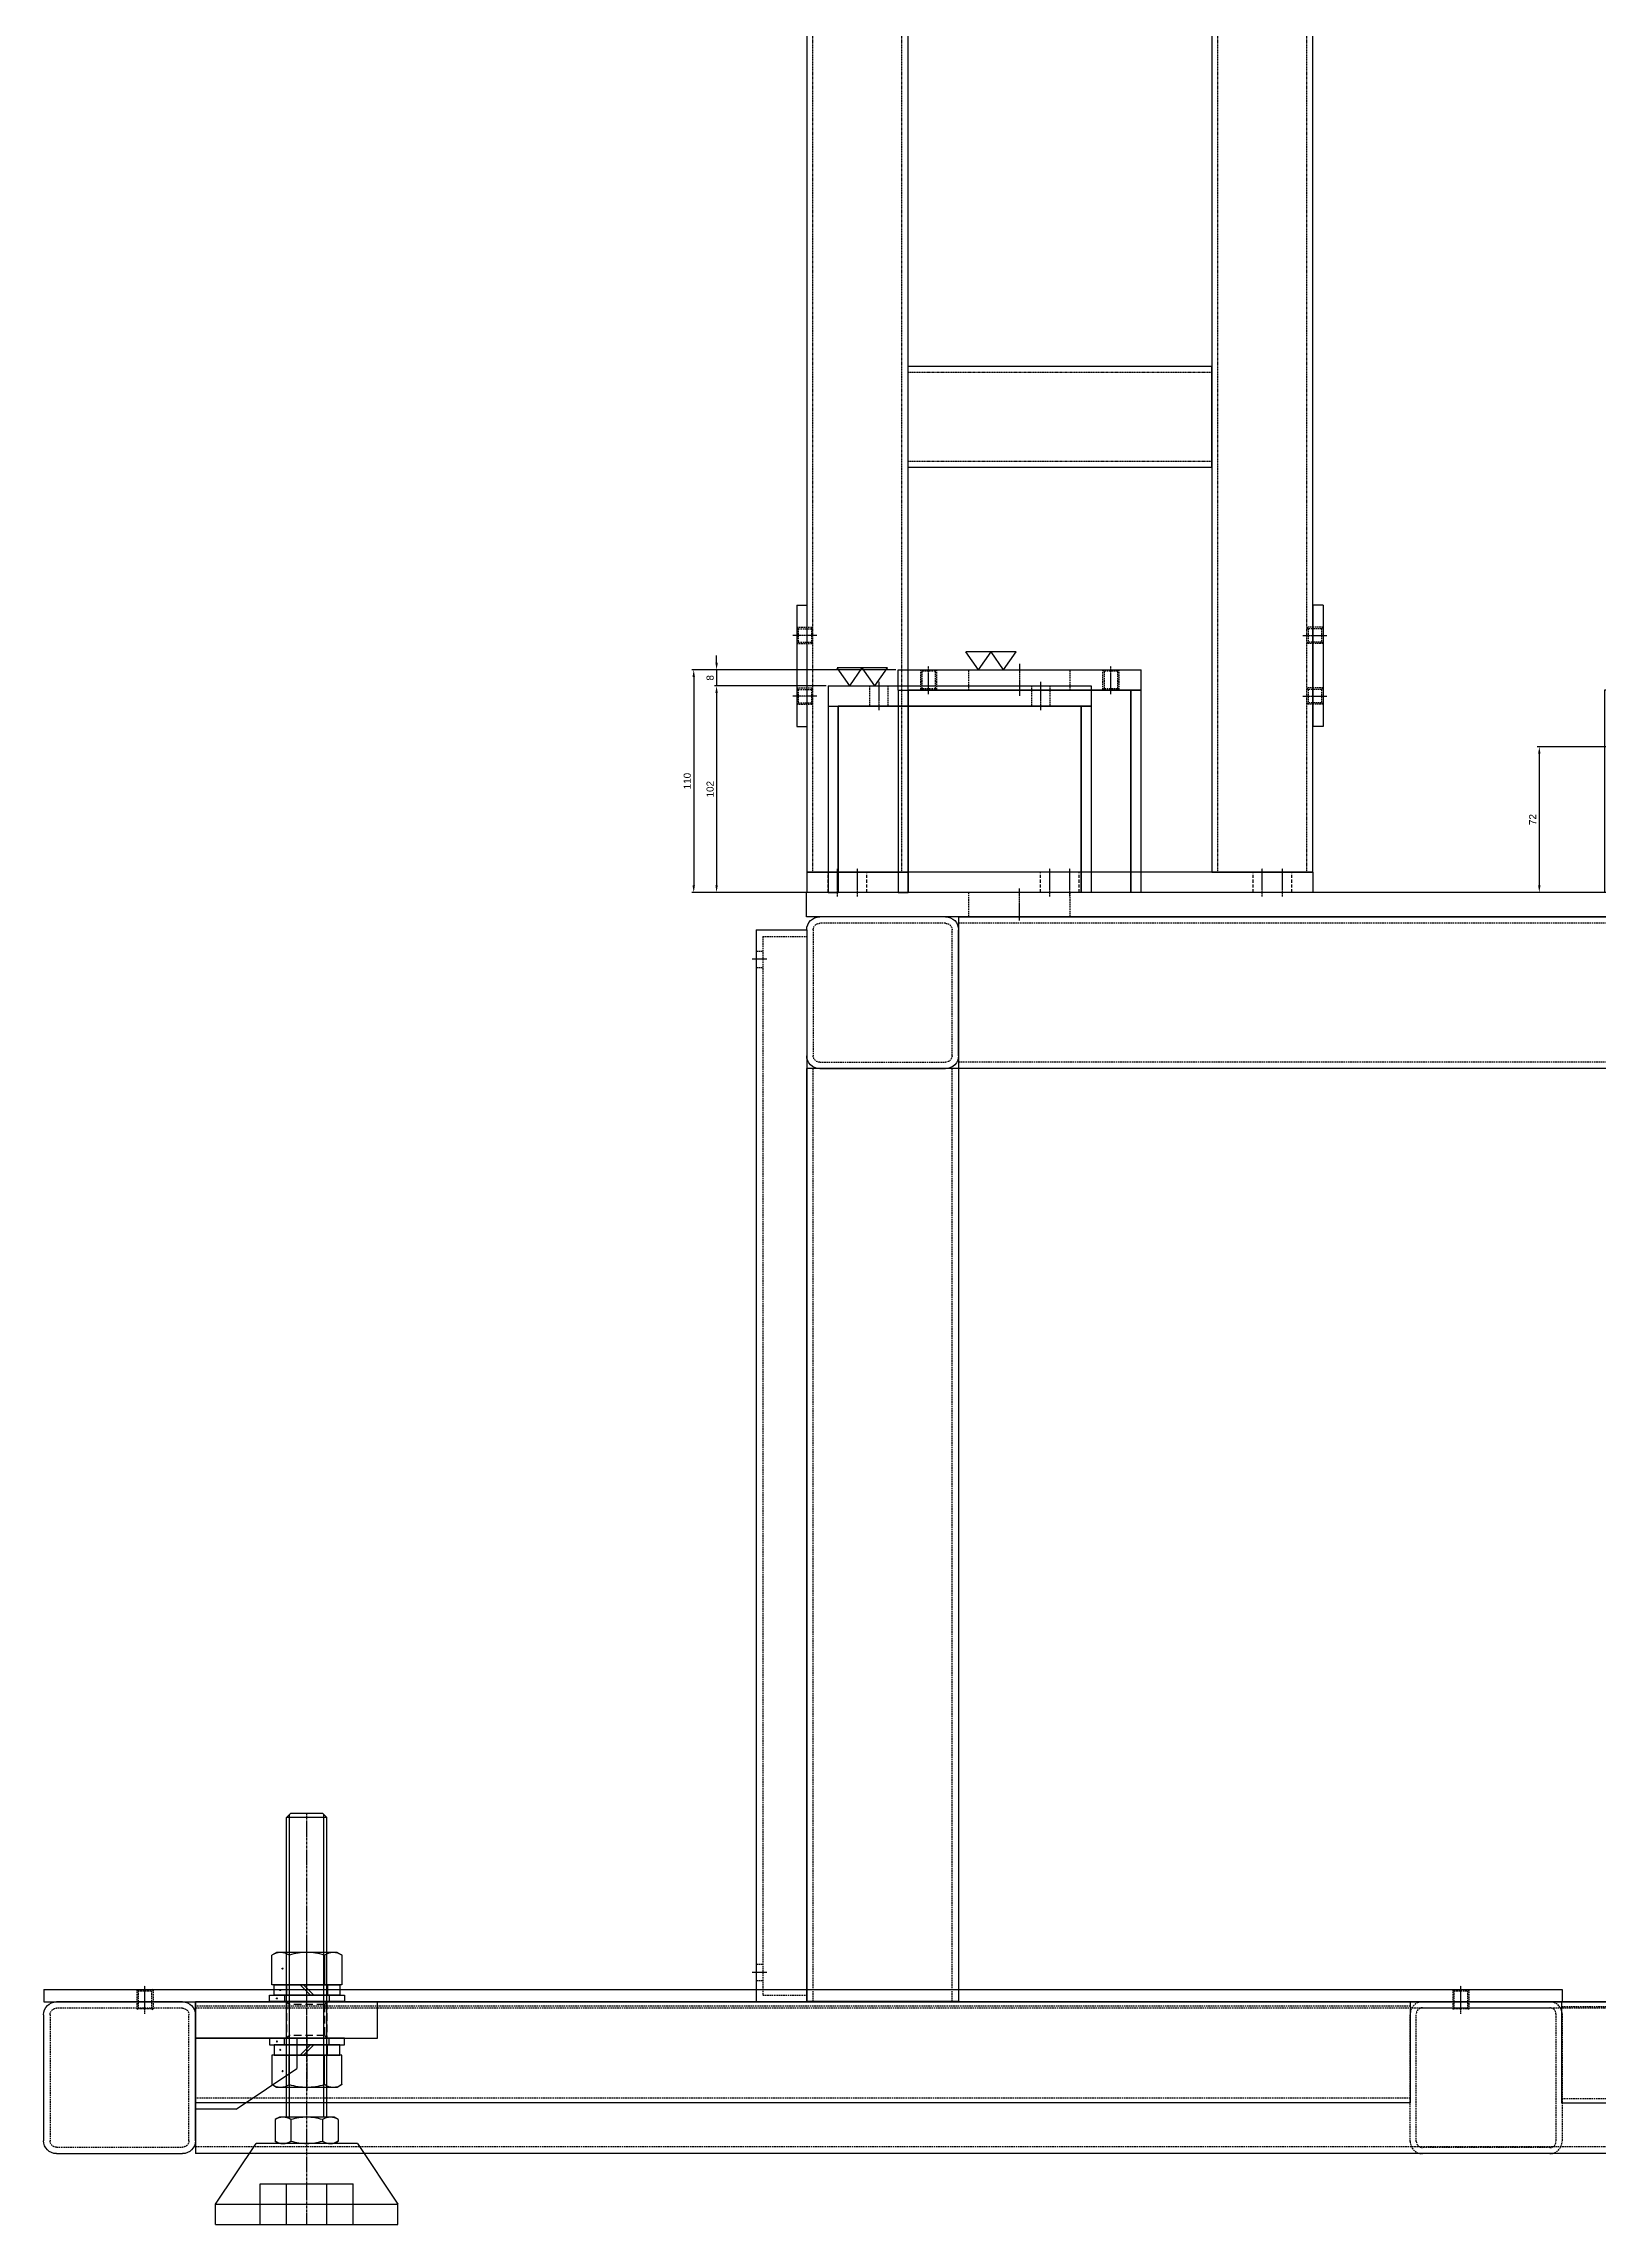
# Model space of a CAD drawing. Header units: millimetres. Extents: x -18234 to 26733, y 279 to 18488.
# Drawn here: x 17011 to 17779, y 4724 to 5801 of the extents above; entities that cross this region are included whole.
import ezdxf

# ---------------------------------------------------------------- set-up
doc = ezdxf.new("R2010")
doc.units = ezdxf.units.MM
for name, pattern in [('AM_ISO08W050', [18, 12, -1.5, 3, -1.5]), ('CENTER', [2, 1.25, -0.25, 0.25, -0.25]), ('HIDDEN', [0.375, 0.25, -0.125]), ('HIDDEN2', [4.7625, 3.175, -1.5875])]:
    doc.linetypes.add(name, pattern=pattern)
doc.layers.add('02 숨은선', color=2, linetype='HIDDEN2', lineweight=15)
for name, color, linetype in [('BOM-UDEF', 3, 'Continuous'), ('CL', 1, 'CENTER'), ('H', 2, 'HIDDEN'), ('HL', 2, 'HIDDEN'), ('은선', 2, 'HIDDEN'), ('해칭선', 1, 'Continuous')]:
    doc.layers.add(name, color=color, linetype=linetype)
doc.styles.get("Standard").update_dxf_attribs({"font": 'arial.ttf'})
doc.dimstyles.new('사본 AM_ISO', dxfattribs={"dimtxt": 3.5, "dimasz": 3.5, "dimexe": 1, "dimexo": 1, "dimgap": 1.5, "dimtad": 1, "dimdsep": 46, "dimtxsty": 'Standard', "dimcen": 0, "dimclrd": 7, "dimclre": 7, "dimclrt": 2, "dimadec": 0, "dimazin": 2, "dimtp": 0.1, "dimtm": 0.1, "dimtfac": 0.71, "dimtmove": 0, "dimatfit": 3, "dimfxl": 8, "dimtfill": 1, "dimlwd": -1, "dimlwe": -1, "dimarcsym": 1})

# ---------------------------------------------------------------- blocks, each defined once
blk = doc.blocks.new('asdfasfdfas')
at = {"color": 2, "linetype": 'HIDDEN2', "ltscale": 0.5}
for p, q in [((298053.3, 11177), (298015.3, 11177)), ((298053.3, 11174), (298015.3, 11174)), ((298009.3, 11171), (298009.3, 11133)), ((298012.3, 11171), (298012.3, 11133)), ((298056.3, 11133), (298056.3, 11171)), ((298059.3, 11133), (298059.3, 11171)), ((298015.3, 11130), (298053.3, 11130)), ((298015.3, 11127), (298053.3, 11127))]:
    blk.add_line(p, q, dxfattribs=at)
for centre, radius, start, end in [((298015.3, 11171), 6, 90, 180), ((298015.3, 11171), 3, 90, 180), ((298053.3, 11171), 6, 0, 90), ((298053.3, 11171), 3, 0, 90), ((298015.3, 11133), 6, 180, 270), ((298015.3, 11133), 3, 180, 270), ((298053.3, 11133), 6, 270, 0), ((298053.3, 11133), 3, 270, 0)]:
    blk.add_arc(centre, radius, start, end, dxfattribs=at)
blk = doc.blocks.new('asdfasfsaf')
at = {"ltscale": 0.5}
for p, q in [((146035.6, 26838.9), (146035.6, 26688.9)), ((146085.6, 26838.9), (146035.6, 26838.9)), ((146085.6, 26688.9), (146085.6, 26838.9)), ((146085.6, 26688.9), (146035.6, 26688.9))]:
    blk.add_line(p, q, dxfattribs=at)
at = {"layer": 'HL', "ltscale": 0.5}
for p, q in [((146038.6, 26838.9), (146038.6, 26688.9)), ((146082.6, 26838.9), (146082.6, 26688.9))]:
    blk.add_line(p, q, dxfattribs=at)
blk = doc.blocks.new('SDFGSDGSDGFSDDS')
at = {"color": 2, "linetype": 'HIDDEN2', "ltscale": 0.5}
for p, q in [((133381.6, -4952.7), (133381.6, -4942.7)), ((133400.6, -4952.7), (133400.6, -4942.7))]:
    blk.add_line(p, q, dxfattribs=at)
at = {"layer": 'CL', "ltscale": 0.5}
for p, q in [((133386.1, -4954.7), (133386.1, -4940.7)), ((133396.1, -4954.7), (133396.1, -4940.7))]:
    blk.add_line(p, q, dxfattribs=at)
blk = doc.blocks.new('XCVBXCBVCXBX')
at = {"ltscale": 0.5}
for p, q in [((133376.1, -4942.7), (133376.1, -4952.7)), ((133376.1, -4942.7), (133626.1, -4942.7)), ((133626.1, -4942.7), (133626.1, -4952.7)), ((133376.1, -4952.7), (133626.1, -4952.7))]:
    blk.add_line(p, q, dxfattribs=at)
for p in [(5, 0), (110, 0)]:
    blk.add_blockref('SDFGSDGSDGFSDDS', p)
at = {"xscale": -1}
blk.add_blockref('SDFGSDGSDGFSDDS', (266997.1, 0), dxfattribs=at)
blk = doc.blocks.new('A$C26DF1DF9')
blk.add_blockref('XCVBXCBVCXBX', (-133376.1, 4954.7))
blk = doc.blocks.new('A$C6E781C67')
at = {"layer": 'CL', "ltscale": 0.5}
blk.add_line((12, 4), (0, 4), dxfattribs=at)
at = {"layer": 'HL', "ltscale": 3}
for p, q in [((2, 8), (2.7, 7.3)), ((2, 8), (10, 8)), ((2, 0), (2.7, 0.7)), ((2.7, 7.3), (2.7, 0.7)), ((2.7, 7.3), (9.3, 7.3)), ((2.7, 0.7), (9.3, 0.7)), ((9.3, 7.3), (10, 8)), ((9.3, 7.3), (9.3, 0.7)), ((9.3, 0.7), (10, 0)), ((2, 0), (10, 0))]:
    blk.add_line(p, q, dxfattribs=at)
blk = doc.blocks.new('SFDGASDF')
for p, q in [((4398.4, -26303.1), (4403.4, -26303.1)), ((4398.4, -26303.1), (4398.4, -26363.1)), ((4403.4, -26303.1), (4403.4, -26363.1)), ((4398.4, -26363.1), (4403.4, -26363.1))]:
    blk.add_line(p, q)
for p in [(4396.4, -26322.1), (4396.4, -26352.1)]:
    blk.add_blockref('A$C6E781C67', p)
blk = doc.blocks.new('A$C7FD644DB')
for p, q in [((0, 100), (5, 100)), ((0, 0), (0, 100)), ((5, 100), (5, 0)), ((0, 80), (5, 80)), ((5, 0), (0, 0))]:
    blk.add_line(p, q)
blk = doc.blocks.new('A$C2B0E1651')
at = {"ltscale": 0.5}
for p, q in [((7, 1412), (57, 1412)), ((7, 12), (7, 1412)), ((7, 1412), (7, 1362)), ((57, 1412), (57, 12)), ((207, 1412), (257, 1412)), ((207, 12), (207, 1412)), ((207, 1412), (207, 1362)), ((257, 1412), (257, 12)), ((57, 12), (7, 12)), ((257, 12), (207, 12))]:
    blk.add_line(p, q, dxfattribs=at)
at = {"layer": 'HL', "ltscale": 0.5}
for p, q in [((10, 12), (10, 1412)), ((54, 12), (54, 1412)), ((210, 12), (210, 1412)), ((254, 12), (254, 1412))]:
    blk.add_line(p, q, dxfattribs=at)
at = {"xscale": -1}
for name, p in [('asdfasfdfas', (298066.3, -9765)), ('asdfasfdfas', (298266.3, -9765)), ('SFDGASDF', (4660.4, 26447.1))]:
    blk.add_blockref(name, p, dxfattribs=at)
at = {"rotation": 270}
for p in [(-26631.9, 147447.6), (-26631.9, 146887), (-26631.9, 146297.6)]:
    blk.add_blockref('asdfasfsaf', p, dxfattribs=at)
for name, p in [('SFDGASDF', (-4396.4, 26447.1)), ('A$C26DF1DF9', (7, 0))]:
    blk.add_blockref(name, p)
at = {"layer": '02 숨은선'}
blk.add_blockref('A$C7FD644DB', (29.5, 1262), dxfattribs=at)
at = {"layer": '02 숨은선', "xscale": -1}
blk.add_blockref('A$C7FD644DB', (234.5, 1262), dxfattribs=at)
blk = doc.blocks.new('tyuserw')
at = {"ltscale": 0.5}
for p, q in [((207682.5, 29889.1), (206582.5, 29889.1)), ((206582.5, 29889.1), (206582.5, 29814.1)), ((207682.5, 29889.1), (207682.5, 29814.1)), ((206582.5, 29814.1), (207682.5, 29814.1))]:
    blk.add_line(p, q, dxfattribs=at)
at = {"layer": 'HL', "ltscale": 3}
for p, q in [((206582.5, 29885.9), (207682.5, 29885.9)), ((206582.5, 29817.3), (207682.5, 29817.3))]:
    blk.add_line(p, q, dxfattribs=at)
blk = doc.blocks.new('78r5654')
at = {"ltscale": 0.5}
for p, q in [((237438, 2537.7), (237438, 2599.9)), ((237444.4, 2606.3), (237506.6, 2606.3)), ((237513, 2599.9), (237513, 2537.7)), ((237506.6, 2531.3), (237444.4, 2531.3))]:
    blk.add_line(p, q, dxfattribs=at)
for centre, start, end in [((237444.4, 2599.9), 90, 180), ((237506.6, 2599.9), 0, 90), ((237444.4, 2537.7), 180, 270), ((237506.6, 2537.7), 270, 0)]:
    blk.add_arc(centre, 6.4, start, end, dxfattribs=at)
at = {"layer": 'HL', "ltscale": 3}
for p, q in [((237441.2, 2537.7), (237441.2, 2599.9)), ((237444.4, 2603.1), (237506.6, 2603.1)), ((237509.8, 2599.9), (237509.8, 2537.7)), ((237506.6, 2534.5), (237444.4, 2534.5))]:
    blk.add_line(p, q, dxfattribs=at)
for centre, start, end in [((237444.4, 2599.9), 90, 180), ((237506.6, 2599.9), 0, 90), ((237444.4, 2537.7), 180, 270), ((237506.6, 2537.7), 270, 0)]:
    blk.add_arc(centre, 3.2, start, end, dxfattribs=at)
blk = doc.blocks.new('tyudrt')
at = {"layer": 'HL', "ltscale": 3}
for p, q in [((311320.9, 131.8), (311383.9, 131.8)), ((311314.9, 62.8), (311314.9, 125.8)), ((311317.9, 62.8), (311317.9, 125.8)), ((311320.9, 128.8), (311383.9, 128.8)), ((311386.9, 125.8), (311386.9, 62.8)), ((311389.9, 125.8), (311389.9, 62.8)), ((311383.9, 59.8), (311320.9, 59.8)), ((311383.9, 56.8), (311320.9, 56.8))]:
    blk.add_line(p, q, dxfattribs=at)
for centre, radius, start, end in [((311320.9, 125.8), 6, 90, 180), ((311383.9, 125.8), 6, 0, 90), ((311320.9, 125.8), 3, 90, 180), ((311383.9, 125.8), 3, 0, 90), ((311320.9, 62.8), 6, 180, 270), ((311320.9, 62.8), 3, 180, 270), ((311383.9, 62.8), 6, 270, 0), ((311383.9, 62.8), 3, 270, 0)]:
    blk.add_arc(centre, radius, start, end, dxfattribs=at)
blk = doc.blocks.new('tysrtsr')
at = {"color": 1, "linetype": 'AM_ISO08W050'}
blk.add_line((32809.2, -91752.6), (32787.2, -91752.6), dxfattribs=at)
at = {"layer": 'H', "ltscale": 15}
for p, q in [((32789.2, -91742.6), (32790.5, -91743.9)), ((32789.2, -91742.6), (32807.2, -91742.6)), ((32790.5, -91743.9), (32790.5, -91761.2)), ((32790.5, -91743.9), (32805.8, -91743.9)), ((32805.8, -91743.9), (32807.2, -91742.6)), ((32805.8, -91743.9), (32805.8, -91761.2)), ((32789.2, -91762.6), (32790.5, -91761.2)), ((32789.2, -91762.6), (32807.2, -91762.6)), ((32790.5, -91761.2), (32805.8, -91761.2)), ((32805.8, -91761.2), (32807.2, -91762.6))]:
    blk.add_line(p, q, dxfattribs=at)
blk = doc.blocks.new('t7ewr')
at = {"color": 3}
for p, q in [((294251.2, 8490.9), (294251.2, 8508.9)), ((294251.2, 8508.9), (294341.2, 8508.9)), ((294341.2, 8490.9), (294341.2, 8508.9)), ((294251.2, 8490.9), (294341.2, 8490.9))]:
    blk.add_line(p, q, dxfattribs=at)
at = {"color": 3, "rotation": 270}
blk.add_blockref('tysrtsr', (386058.8, 41298.1), dxfattribs=at)
blk = doc.blocks.new('rwerww')
at = {"color": 3}
for p, q in [((209945, 17634), (209895, 17634)), ((209895, 17634), (209895, 17599)), ((209945, 17634), (209945, 17619)), ((209915, 17599), (209945, 17619)), ((209915, 17599), (209895, 17599))]:
    blk.add_line(p, q, dxfattribs=at)
blk = doc.blocks.new('jt-앙카조절좌20sdfsdf')
for p, q in [((64159.5, 12453), (64157.5, 12451)), ((64177.5, 12451), (64157.5, 12451)), ((64157.5, 12303), (64157.5, 12451)), ((64175.5, 12453), (64159.5, 12453)), ((64175.5, 12453), (64177.5, 12451)), ((64177.5, 12303), (64177.5, 12451)), ((64154, 12303), (64151.9, 12301.8)), ((64151.9, 12301.8), (64151.9, 12291.2)), ((64181, 12303), (64154, 12303)), ((64159.7, 12301.8), (64159.7, 12291.2)), ((64175.3, 12301.8), (64175.3, 12291.2)), ((64183.1, 12301.8), (64181, 12303)), ((64183.1, 12301.8), (64183.1, 12291.2)), ((64122.5, 12260), (64142.5, 12290)), ((64192.5, 12290), (64142.5, 12290)), ((64154, 12290), (64151.9, 12291.2)), ((64181, 12290), (64154, 12290)), ((64183.1, 12291.2), (64181, 12290)), ((64192.5, 12290), (64212.5, 12260)), ((64144.5, 12250), (64144.5, 12270)), ((64144.5, 12270), (64190.5, 12270)), ((64190.5, 12250), (64190.5, 12270)), ((64122.5, 12260), (64212.5, 12260)), ((64122.5, 12250), (64122.5, 12260)), ((64122.5, 12250), (64212.5, 12250)), ((64212.5, 12250), (64212.5, 12260))]:
    blk.add_line(p, q)
for centre, radius, start, end in [((64155.8, 12296.1), 6.9, 55.591, 124.409), ((64167.7, 12276), 27, 90.4002, 107.1986), ((64167.3, 12276), 27, 72.8014, 89.5998), ((64179.2, 12296.1), 6.9, 55.591, 124.409), ((64155.8, 12296.9), 6.9, 235.591, 304.409), ((64167.7, 12317), 27, 252.8014, 269.5998), ((64167.3, 12317), 27, 270.4002, 287.1986), ((64179.2, 12296.9), 6.9, 235.591, 304.409)]:
    blk.add_arc(centre, radius, start, end)
at = {"layer": 'CL'}
blk.add_line((64167.5, 12250), (64167.5, 12453), dxfattribs=at)
at = {"layer": '은선'}
for p, q in [((64157.5, 12250), (64157.5, 12270)), ((64177.5, 12250), (64177.5, 12270))]:
    blk.add_line(p, q, dxfattribs=at)
at = {"layer": '해칭선'}
for p, q in [((64159, 12303), (64159, 12452.5)), ((64176, 12303), (64176, 12452.5))]:
    blk.add_line(p, q, dxfattribs=at)
blk = doc.blocks.new('HS_BOM', base_point=(-3113.6, 16316.3))
at = {"layer": 'BOM-UDEF'}
blk.add_circle((-3113.6, 16316.3), 0.25, dxfattribs=at)
blk = doc.blocks.new('lyk-2190')
for p, q in [((53704.2, -1022.5), (53704.2, -985.5)), ((53704.2, -985.5), (53707.4, -985.5)), ((53707.4, -985.5), (53707.4, -1022.5)), ((53707.4, -1020.2), (53707.4, -987.8)), ((53707.4, -987.8), (53712.5, -987.8)), ((53712.5, -1021.3), (53712.5, -986.6)), ((53712.5, -986.6), (53727.1, -986.6)), ((53712.5, -987.8), (53712.5, -1020.2)), ((53728.5, -989), (53727.1, -986.6)), ((53728.5, -1019), (53728.5, -989)), ((53712.5, -1000.6), (53707.4, -1005.7)), ((53727.1, -995.3), (53712.5, -995.3)), ((53712.5, -1002.3), (53707.4, -1007.4)), ((53727.1, -1012.6), (53712.5, -1012.6)), ((53707.4, -1022.5), (53704.2, -1022.5)), ((53712.5, -1020.2), (53707.4, -1020.2)), ((53727.1, -1021.3), (53712.5, -1021.3)), ((53727.1, -1021.3), (53728.5, -1019))]:
    blk.add_line(p, q)
for centre, radius, start, end in [((53720.8, -991), 7.66, 325.591, 34.409), ((53698.5, -1004.2), 30, 0.4002, 17.1986), ((53698.5, -1003.7), 30, 342.8014, 359.5998), ((53720.8, -1017), 7.66, 325.591, 34.409)]:
    blk.add_arc(centre, radius, start, end)
at = {"layer": 'CL'}
for p, q in [((53703.2, -1004), (53708.4, -1004)), ((53706.4, -1004), (53713.5, -1004)), ((53710.5, -1004), (53730.5, -1004))]:
    blk.add_line(p, q, dxfattribs=at)
at = {"layer": 'HL'}
for p, q in [((53707.4, -993), (53704.2, -993)), ((53712.5, -993.9), (53707.4, -993.9)), ((53707.4, -1015), (53704.2, -1015)), ((53712.5, -1014.1), (53707.4, -1014.1))]:
    blk.add_line(p, q, dxfattribs=at)
at = {"layer": 'BOM-UDEF'}
for p in [(53705.8, -989.2), (53709.9, -990.8), (53720.5, -992)]:
    blk.add_blockref('HS_BOM', p, dxfattribs=at)
blk = doc.blocks.new('rtuqeq')
at = {"extrusion": (0, 0, -1), "zscale": -1}
blk.add_blockref('jt-앙카조절좌20sdfsdf', (-274832, 4537.2), dxfattribs=at)
at = {"xscale": -1, "rotation": 270}
blk.add_blockref('lyk-2190', (211668.4, -36806.9), dxfattribs=at)
at = {"xscale": -1}
blk.add_blockref('t7ewr', (504970.7, 8388.3), dxfattribs=at)
at = {"rotation": 270}
blk.add_blockref('lyk-2190', (211668.4, 70583.4), dxfattribs=at)
at = {"color": 0, "xscale": -1}
blk.add_blockref('rwerww', (420614.4, -754.8), dxfattribs=at)
blk = doc.blocks.new('6WRR')
at = {"ltscale": 0.5}
for p, q in [((212221.5, 14888.7), (211796.5, 14888.7)), ((211796.5, 14888.7), (211796.5, 14838.7)), ((212221.5, 14888.7), (212221.5, 14838.7)), ((211796.5, 14838.7), (212221.5, 14838.7))]:
    blk.add_line(p, q, dxfattribs=at)
at = {"layer": 'HL', "ltscale": 3}
for p, q in [((211796.5, 14886.4), (212221.5, 14886.4)), ((211796.5, 14841), (212221.5, 14841))]:
    blk.add_line(p, q, dxfattribs=at)
blk = doc.blocks.new('673235235')
at = {"ltscale": 0.5}
for p, q in [((214856.5, 14888.7), (214256.5, 14888.7)), ((214256.5, 14888.7), (214256.5, 14838.7)), ((214856.5, 14888.7), (214856.5, 14838.7)), ((214256.5, 14838.7), (214856.5, 14838.7))]:
    blk.add_line(p, q, dxfattribs=at)
at = {"layer": 'HL', "ltscale": 3}
for p, q in [((214256.5, 14886.4), (214856.5, 14886.4)), ((214256.5, 14841), (214856.5, 14841))]:
    blk.add_line(p, q, dxfattribs=at)
blk = doc.blocks.new('56WRWTT')
at = {"color": 0}
for name, p in [('rtuqeq', (-2176.6, 1871.3)), ('tyuserw', (860.3, -11120.5)), ('78r5654', (-28895.1, 16162.2))]:
    blk.add_blockref(name, p, dxfattribs=at)
at = {"rotation": 180}
blk.add_blockref('6WRR', (419664.4, 33607.2), dxfattribs=at)
at = {"xscale": -1}
blk.add_blockref('tyudrt', (519257.7, 18636.7), dxfattribs=at)
blk.add_blockref('673235235', (-6313.7, 3879.9))
blk = doc.blocks.new('TYUWTWT')
at = {"layer": 'CL', "ltscale": 0.5}
blk.add_line((205071.8, 17531.9), (205057.8, 17531.9), dxfattribs=at)
at = {"layer": 'HL', "ltscale": 3}
for p, q in [((205059.8, 17535.9), (205060.5, 17535.3)), ((205059.8, 17535.9), (205069.8, 17535.9)), ((205059.8, 17527.9), (205060.5, 17528.6)), ((205060.5, 17535.3), (205060.5, 17528.6)), ((205060.5, 17535.3), (205069.1, 17535.3)), ((205060.5, 17528.6), (205069.1, 17528.6)), ((205069.1, 17535.3), (205069.8, 17535.9)), ((205069.1, 17535.3), (205069.1, 17528.6)), ((205069.1, 17528.6), (205069.8, 17527.9)), ((205059.8, 17527.9), (205069.8, 17527.9))]:
    blk.add_line(p, q, dxfattribs=at)
blk = doc.blocks.new('RYWERWT')
at = {"ltscale": 0.5}
for p, q in [((203864.9, 24855.6), (203870.9, 24855.6)), ((203864.9, 24855.6), (203864.9, 24105.6)), ((203870.9, 24855.6), (203870.9, 24105.6)), ((203864.9, 24105.6), (203870.9, 24105.6))]:
    blk.add_line(p, q, dxfattribs=at)
for p in [(-1194.9, 7273.7), (-1194.9, 6623.7)]:
    blk.add_blockref('TYUWTWT', p)
blk = doc.blocks.new('564WTW')
at = {"ltscale": 0.5}
for p, q in [((208154.3, 17875.6), (207693.3, 17875.6)), ((207693.3, 17875.6), (207693.3, 17800.6)), ((208154.3, 17875.6), (208154.3, 17800.6)), ((207693.3, 17800.6), (208154.3, 17800.6))]:
    blk.add_line(p, q, dxfattribs=at)
at = {"layer": 'HL', "ltscale": 3}
for p, q in [((207693.3, 17872.4), (208154.3, 17872.4)), ((207693.3, 17803.8), (208154.3, 17803.8))]:
    blk.add_line(p, q, dxfattribs=at)
blk = doc.blocks.new('T7ETT')
at = {"ltscale": 0.5}
for p, q in [((208158.9, 18593.1), (206535.9, 18593.1)), ((208158.9, 18593.1), (208158.9, 18518.1)), ((206535.9, 18518.1), (208158.9, 18518.1))]:
    blk.add_line(p, q, dxfattribs=at)
at = {"layer": 'HL', "ltscale": 3}
for p, q in [((206535.9, 18589.9), (208158.9, 18589.9)), ((206535.9, 18521.3), (208158.9, 18521.3))]:
    blk.add_line(p, q, dxfattribs=at)
blk = doc.blocks.new('*D411')
at = {"color": 7, "linetype": 'ByBlock', "ltscale": 0.5, "transparency": 16777216}
for p, q in [((113142.3, -25495.3), (113087.2, -25495.3)), ((113088.2, -25498.8), (113088.2, -25593.8)), ((113131.8, -25597.3), (113087.2, -25597.3))]:
    blk.add_line(p, q, dxfattribs=at)
at = {"color": 7, "ltscale": 0.5, "transparency": 16777216}
for points in [[(113087.6, -25498.8), (113088.8, -25498.8), (113088.2, -25495.3)], [(113087.6, -25593.8), (113088.8, -25593.8), (113088.2, -25597.3)]]:
    blk.add_solid(points, dxfattribs=at)
at = {"layer": 'DEFPOINTS', "color": 0, "ltscale": 0.5, "transparency": 16777216}
for p in [(113143.3, -25495.3), (113088.2, -25597.3), (113132.8, -25597.3)]:
    blk.add_point(p, dxfattribs=at)
at = {"color": 2, "ltscale": 0.5, "transparency": 16777216, "insert": (113085, -25546.3), "char_height": 3.5, "attachment_point": 5, "rotation": 90, "bg_fill": 3, "box_fill_scale": 1.1, "bg_fill_color": 256, "bg_fill_true_color": 13158600, "bg_fill_transparency": 0}
blk.add_mtext('102', dxfattribs=at)
blk = doc.blocks.new('*D412')
at = {"color": 7, "linetype": 'ByBlock', "ltscale": 0.5, "transparency": 16777216}
for p, q in [((113176.8, -25487.3), (113087.2, -25487.3)), ((113088.2, -25483.8), (113088.2, -25480.3)), ((113088.2, -25487.3), (113088.2, -25495.3)), ((113142.3, -25495.3), (113087.2, -25495.3)), ((113088.2, -25498.8), (113088.2, -25502.3))]:
    blk.add_line(p, q, dxfattribs=at)
at = {"color": 7, "ltscale": 0.5, "transparency": 16777216}
for points in [[(113087.6, -25483.8), (113088.8, -25483.8), (113088.2, -25487.3)], [(113087.6, -25498.8), (113088.8, -25498.8), (113088.2, -25495.3)]]:
    blk.add_solid(points, dxfattribs=at)
at = {"layer": 'DEFPOINTS', "color": 0, "ltscale": 0.5, "transparency": 16777216}
for p in [(113177.8, -25487.3), (113143.3, -25495.3)]:
    blk.add_point(p, dxfattribs=at)
at = {"color": 2, "ltscale": 0.5, "transparency": 16777216, "insert": (113085, -25491.3), "char_height": 3.5, "attachment_point": 5, "rotation": 90, "bg_fill": 3, "box_fill_scale": 1.1, "bg_fill_color": 256, "bg_fill_true_color": 13158600, "bg_fill_transparency": 0}
blk.add_mtext('8', dxfattribs=at)
at = {"layer": 'DEFPOINTS', "color": 0, "ltscale": 0.5, "transparency": 16777216}
blk.add_point((113088.2, -25495.3), dxfattribs=at)
blk = doc.blocks.new('*D413')
at = {"color": 7, "linetype": 'ByBlock', "ltscale": 0.5, "transparency": 16777216}
for p, q in [((113176.8, -25487.3), (113075.9, -25487.3)), ((113076.9, -25490.8), (113076.9, -25593.8)), ((113142.3, -25597.3), (113075.9, -25597.3))]:
    blk.add_line(p, q, dxfattribs=at)
at = {"color": 7, "ltscale": 0.5, "transparency": 16777216}
for points in [[(113076.3, -25490.8), (113077.5, -25490.8), (113076.9, -25487.3)], [(113076.3, -25593.8), (113077.5, -25593.8), (113076.9, -25597.3)]]:
    blk.add_solid(points, dxfattribs=at)
at = {"layer": 'DEFPOINTS', "color": 0, "ltscale": 0.5, "transparency": 16777216}
for p in [(113177.8, -25487.3), (113076.9, -25597.3), (113143.3, -25597.3)]:
    blk.add_point(p, dxfattribs=at)
at = {"color": 2, "ltscale": 0.5, "transparency": 16777216, "insert": (113073.7, -25542.3), "char_height": 3.5, "attachment_point": 5, "rotation": 90, "bg_fill": 3, "box_fill_scale": 1.1, "bg_fill_color": 256, "bg_fill_true_color": 13158600, "bg_fill_transparency": 0}
blk.add_mtext('110', dxfattribs=at)
blk = doc.blocks.new('*D414')
at = {"color": 7, "linetype": 'ByBlock', "ltscale": 0.5, "transparency": 16777216}
for p, q in [((113540.8, -25525.3), (113493.6, -25525.3)), ((113494.6, -25528.8), (113494.6, -25593.8)), ((113525.8, -25597.3), (113493.6, -25597.3))]:
    blk.add_line(p, q, dxfattribs=at)
at = {"color": 7, "ltscale": 0.5, "transparency": 16777216}
for points in [[(113494, -25528.8), (113495.2, -25528.8), (113494.6, -25525.3)], [(113494, -25593.8), (113495.2, -25593.8), (113494.6, -25597.3)]]:
    blk.add_solid(points, dxfattribs=at)
at = {"layer": 'DEFPOINTS', "color": 0, "ltscale": 0.5, "transparency": 16777216}
for p in [(113541.8, -25525.3), (113494.6, -25597.3), (113526.8, -25597.3)]:
    blk.add_point(p, dxfattribs=at)
at = {"color": 2, "ltscale": 0.5, "transparency": 16777216, "insert": (113491.3, -25561.3), "char_height": 3.5, "attachment_point": 5, "rotation": 90, "bg_fill": 3, "box_fill_scale": 1.1, "bg_fill_color": 256, "bg_fill_true_color": 13158600, "bg_fill_transparency": 0}
blk.add_mtext('72', dxfattribs=at)
blk = doc.blocks.new('57UWRQR')
at = {"layer": 'CL', "ltscale": 0.5}
blk.add_line((209645.3, 15874.8), (209659.3, 15874.8), dxfattribs=at)
at = {"layer": 'HL', "ltscale": 3}
for p, q in [((209647.3, 15879.3), (209657.3, 15879.3)), ((209647.3, 15870.3), (209657.3, 15870.3))]:
    blk.add_line(p, q, dxfattribs=at)
blk = doc.blocks.new('567ERQR')
at = {"ltscale": 0.5}
for p, q in [((209647.3, 15899.8), (209657.3, 15899.8)), ((209647.3, 15899.8), (209647.3, 15769.8)), ((209657.3, 15899.8), (209657.3, 15769.8)), ((209647.3, 15769.8), (209657.3, 15769.8))]:
    blk.add_line(p, q, dxfattribs=at)
for p in [(0, 0), (0, -80)]:
    blk.add_blockref('57UWRQR', p)
blk = doc.blocks.new('76ryt')
at = {"ltscale": 0.5}
for p, q in [((115847.5, -14213), (115852.5, -14213)), ((115847.5, -14213), (115847.5, -14305)), ((115852.5, -14213), (115852.5, -14305)), ((115847.5, -14305), (115852.5, -14305))]:
    blk.add_line(p, q, dxfattribs=at)
blk = doc.blocks.new('t7e')
at = {"ltscale": 0.5}
for p, q in [((115882.4, -14213), (116002.4, -14213)), ((115882.4, -14305), (115882.4, -14213)), ((116002.4, -14305), (116002.4, -14213)), ((115882.4, -14305), (116002.4, -14305))]:
    blk.add_line(p, q, dxfattribs=at)
blk = doc.blocks.new('ytiwrw')
at = {"rotation": 270}
blk.add_blockref('567ERQR', (99771.8, 195473.2), dxfattribs=at)
at = {"color": 6}
for name, p in [('76ryt', (-305.9, 28.9)), ('t7e', (-335.8, 28.9))]:
    blk.add_blockref(name, p, dxfattribs=at)
at = {"color": 6, "xscale": -1}
blk.add_blockref('76ryt', (231519.1, 28.9), dxfattribs=at)
blk = doc.blocks.new('65uwt')
at = {"ltscale": 0.5}
for p, q in [((115435.1, -14161.6), (115440.1, -14161.6)), ((115435.1, -14161.6), (115435.1, -14261.6)), ((115440.1, -14161.6), (115440.1, -14261.6)), ((115435.1, -14261.6), (115440.1, -14261.6))]:
    blk.add_line(p, q, dxfattribs=at)
blk = doc.blocks.new('rtywew')
at = {"layer": 'CL', "ltscale": 0.5}
blk.add_line((207684.1, 19199.6), (207684.1, 19183.6), dxfattribs=at)
at = {"layer": 'HL', "ltscale": 3}
for p, q in [((207659.1, 19186.6), (207659.1, 19196.6)), ((207709.1, 19186.6), (207709.1, 19196.6))]:
    blk.add_line(p, q, dxfattribs=at)
blk = doc.blocks.new('5623wt')
at = {"layer": 'CL', "ltscale": 0.5}
blk.add_line((209046.1, 18920.7), (209032.1, 18920.7), dxfattribs=at)
at = {"layer": 'HL', "ltscale": 3}
for p, q in [((209034.1, 18924.7), (209034.8, 18924)), ((209034.1, 18924.7), (209044.1, 18924.7)), ((209034.8, 18924), (209034.8, 18917.4)), ((209034.8, 18924), (209043.5, 18924)), ((209043.5, 18924), (209044.1, 18924.7)), ((209043.5, 18924), (209043.5, 18917.4)), ((209034.1, 18916.7), (209034.8, 18917.4)), ((209034.1, 18916.7), (209044.1, 18916.7)), ((209034.8, 18917.4), (209043.5, 18917.4)), ((209043.5, 18917.4), (209044.1, 18916.7))]:
    blk.add_line(p, q, dxfattribs=at)
blk = doc.blocks.new('kyf')
at = {"ltscale": 0.5}
for p, q in [((113870.2, -29220.7), (113750.2, -29220.7)), ((113750.2, -29230.7), (113750.2, -29220.7)), ((113870.2, -29230.7), (113870.2, -29220.7)), ((113870.2, -29230.7), (113750.2, -29230.7))]:
    blk.add_line(p, q, dxfattribs=at)
at = {"extrusion": (0, 0, -1), "zscale": -1, "rotation": 270}
for p in [(-132685.9, 179813.4), (-132775.9, 179813.4)]:
    blk.add_blockref('5623wt', p, dxfattribs=at)
at = {"extrusion": (0, 0, -1), "zscale": -1}
blk.add_blockref('rtywew', (-321494.3, -48417.3), dxfattribs=at)
blk = doc.blocks.new('terte')
at = {"ltscale": 0.5}
for p, q in [((113479.2, -29566.4), (113589.2, -29566.4)), ((113479.2, -29666.4), (113479.2, -29566.4)), ((113589.2, -29666.4), (113589.2, -29566.4)), ((113479.2, -29666.4), (113589.2, -29666.4))]:
    blk.add_line(p, q, dxfattribs=at)
blk = doc.blocks.new('e5ywerw')
at = {"color": 6}
for name, p in [('kyf', (194.3, -9.1)), ('65uwt', (-1490.5, -15078.2)), ('terte', (470.4, 326.6))]:
    blk.add_blockref(name, p, dxfattribs=at)
at = {"color": 6, "xscale": -1}
blk.add_blockref('65uwt', (229499.6, -15078.2), dxfattribs=at)
blk = doc.blocks.new('65eyrw')
at = {"layer": 'CL', "ltscale": 0.5}
blk.add_line((115067.7, -31062.8), (115067.7, -31078.8), dxfattribs=at)
at = {"layer": 'HL', "ltscale": 3}
for p, q in [((115042.7, -31064.8), (115042.7, -31076.8)), ((115092.7, -31064.8), (115092.7, -31076.8))]:
    blk.add_line(p, q, dxfattribs=at)
blk = doc.blocks.new('6uw')
at = {"ltscale": 0.5}
for p, q in [((114425.6, -29626.8), (114425.6, -28822.8)), ((114437.6, -28822.8), (114425.6, -28822.8)), ((114437.6, -29626.8), (114437.6, -28822.8)), ((114437.6, -29626.8), (114425.6, -29626.8))]:
    blk.add_line(p, q, dxfattribs=at)
at = {"color": 6, "rotation": 90}
for p in [(83360.8, -143995.5), (83360.8, -144445.5)]:
    blk.add_blockref('65eyrw', p, dxfattribs=at)
blk = doc.blocks.new('TUERTTRE')
at = {"color": 6, "ltscale": 0.5}
for p, q in [((299256.7, 16562), (299269.1, 16562)), ((299262.9, 16553.1), (299256.7, 16562)), ((299262.9, 16553.1), (299269.1, 16562)), ((299269.1, 16562), (299281.5, 16562)), ((299275.3, 16553.1), (299269.1, 16562)), ((299275.3, 16553.1), (299281.5, 16562))]:
    blk.add_line(p, q, dxfattribs=at)
blk = doc.blocks.new('yuiwe4')
at = {"layer": 'CL', "ltscale": 0.5}
blk.add_line((312659.8, 32785.7), (312645.8, 32785.7), dxfattribs=at)
at = {"layer": 'HL', "ltscale": 3}
for p, q in [((312647.8, 32790.7), (312648.6, 32789.9)), ((312647.8, 32790.7), (312657.8, 32790.7)), ((312648.6, 32789.9), (312648.6, 32781.5)), ((312648.6, 32789.9), (312657, 32789.9)), ((312657, 32789.9), (312657.8, 32790.7)), ((312657, 32789.9), (312657, 32781.5)), ((312647.8, 32780.7), (312648.6, 32781.5)), ((312647.8, 32780.7), (312657.8, 32780.7)), ((312648.6, 32781.5), (312657, 32781.5)), ((312657, 32781.5), (312657.8, 32780.7))]:
    blk.add_line(p, q, dxfattribs=at)
blk = doc.blocks.new('5yrw')
at = {"color": 6, "ltscale": 0.5}
for p, q in [((111985.6, -28914.7), (111985.6, -28504.7)), ((111985.6, -28504.7), (111997.6, -28504.7)), ((111997.6, -28914.7), (111997.6, -28504.7)), ((111985.6, -28914.7), (111997.6, -28914.7))]:
    blk.add_line(p, q, dxfattribs=at)
at = {"layer": 'HL', "ltscale": 3}
for p in [(111985.6, -28514.7), (111987.6, -28914.7)]:
    blk.add_line(p, (111987.6, -28514.7), dxfattribs=at)
at = {"extrusion": (0, 0, -1), "zscale": -1}
for p in [(-424645.4, -61396.4), (-424645.4, -61476.4), (-424645.4, -61556.4), (-424645.4, -61636.4)]:
    blk.add_blockref('yuiwe4', p, dxfattribs=at)
blk = doc.blocks.new('yuwww')
at = {"color": 6, "ltscale": 0.5}
for p, q in [((113022.6, -29653.8), (113027.6, -29653.8)), ((113022.6, -29653.8), (113022.6, -29753.8)), ((113027.6, -29653.8), (113027.6, -29753.8)), ((113022.6, -29753.8), (113027.6, -29753.8))]:
    blk.add_line(p, q, dxfattribs=at)
blk = doc.blocks.new('r6ute')
at = {"ltscale": 0.5}
for p, q in [((113716, -29566.4), (113711, -29566.4)), ((113711, -29566.4), (113711, -29666.4)), ((113716, -29566.4), (113716, -29666.4)), ((113716, -29666.4), (113711, -29666.4))]:
    blk.add_line(p, q, dxfattribs=at)
blk = doc.blocks.new('eryqq')
at = {"color": 6, "ltscale": 0.5}
for p, q in [((111299, -28504.7), (111199, -28504.7)), ((111199, -28504.7), (111199, -28909.7)), ((111299, -28504.7), (111299, -28914.7)), ((111261, -28909.7), (111199, -28909.7)), ((111261, -28909.7), (111261, -28914.7)), ((111299, -28914.7), (111261, -28914.7))]:
    blk.add_line(p, q, dxfattribs=at)
blk = doc.blocks.new('ruywew')
at = {"color": 6, "ltscale": 0.5}
for p, q in [((111990.3, -29236.4), (111995.3, -29236.4)), ((111990.3, -29236.4), (111990.3, -29336.4)), ((111995.3, -29236.4), (111995.3, -29336.4)), ((111990.3, -29336.4), (111995.3, -29336.4))]:
    blk.add_line(p, q, dxfattribs=at)
blk = doc.blocks.new('rtyw')
at = {"layer": 'HL', "ltscale": 3}
for p, q in [((113077.6, -30303.5), (113080.6, -30303.5)), ((113077.6, -30303.5), (113077.6, -30498.5)), ((113080.6, -30303.5), (113080.6, -30498.5)), ((113077.6, -30498.5), (113080.6, -30498.5))]:
    blk.add_line(p, q, dxfattribs=at)
blk = doc.blocks.new('RYWTET')
at = {"color": 6, "ltscale": 0.5}
for p, q in [((113530.3, -29530.1), (113535.3, -29530.1)), ((113530.3, -29530.1), (113530.3, -29598.1)), ((113535.3, -29530.1), (113535.3, -29598.1)), ((113530.3, -29598.1), (113535.3, -29598.1))]:
    blk.add_line(p, q, dxfattribs=at)
blk = doc.blocks.new('TYIEEE')
at = {"color": 6}
for name, p in [('TUERTTRE', (-185371.4, -45526.7)), ('kyf', (97.7, 247.2)), ('yuwww', (825.3, 670.2)), ('r6ute', (251.9, 582.8)), ('ruywew', (2073.6, 252.8)), ('TUERTTRE', (-185262, -45564.7)), ('RYWTET', (123.6, 508.6))]:
    blk.add_blockref(name, p, dxfattribs=at)
at = {"color": 6, "xscale": -1, "rotation": 270}
blk.add_blockref('eryqq', (142568.6, -140282.6), dxfattribs=at)
at = {"color": 6}
for name, p, rotation in [('rtyw', (97357.4, -144949.4), 96.99999999999996), ('5yrw', (142568.6, 82976), 270)]:
    blk.add_blockref(name, p, dxfattribs=dict(at, rotation=rotation))
blk = doc.blocks.new('RUYWERW')
at = {"color": 6}
for name, p in [('TYIEEE', (0, 0)), ('TUERTTRE', (-184897.2, -45526.7)), ('ytiwrw', (-1219.2, -14807.5)), ('TUERTTRE', (-184833.6, -45534.7))]:
    blk.add_blockref(name, p, dxfattribs=at)
blk.add_blockref('e5ywerw', (353.3, 256.2))
at = {"color": 6, "rotation": 270}
blk.add_blockref('6uw', (143285.8, 85342), dxfattribs=at)
blk = doc.blocks.new('bxcvser')
at = {"layer": 'CL', "ltscale": 0.5}
blk.add_line((17636, -72208.6), (17636, -72201.4), dxfattribs=at)
at = {"layer": 'HL', "ltscale": 3}
for p, q in [((17632, -72203.4), (17632, -72206.6)), ((17640, -72203.4), (17640, -72206.6))]:
    blk.add_line(p, q, dxfattribs=at)
blk = doc.blocks.new('A$C6A904E01')
at = {"ltscale": 0.5}
for p, q in [((0, 529.5), (0, 0)), ((25, 529.5), (0, 529.5)), ((25, 529.5), (25, 0)), ((25, 0), (0, 0))]:
    blk.add_line(p, q, dxfattribs=at)
at = {"layer": 'HL', "ltscale": 3}
for p, q in [((21.8, 526.3), (0, 526.3)), ((21.8, 526.3), (21.8, 3.2)), ((21.8, 3.2), (0, 3.2))]:
    blk.add_line(p, q, dxfattribs=at)
at = {"rotation": 270}
for p in [(72228.4, 18151), (72228.4, 17650.5)]:
    blk.add_blockref('bxcvser', p, dxfattribs=at)
blk = doc.blocks.new('t7irtet')
at = {"color": 0, "extrusion": (0, 0, -1), "zscale": -1}
blk.add_blockref('78r5654', (-350645.721, -28215.651), dxfattribs=at)
at = {"extrusion": (0, 0, -1), "zscale": -1}
blk.add_blockref('T7ETT', (-321366.637, -44202.4), dxfattribs=at)
at = {"extrusion": (0, 0, -1), "zscale": -1, "rotation": 90}
blk.add_blockref('564WTW', (-95332.129, -233838.566), dxfattribs=at)
at = {"color": 1, "ltscale": 0.5}
for base, p1, p2, picture, middle in [((113088.23, -25597.306), (113143.268, -25495.306), (113132.769, -25597.306), '*D411', (113084.98, -25546.306)), ((113494.586, -25597.306), (113541.769, -25525.306), (113526.769, -25597.306), '*D414', (113491.336, -25561.306))]:
    dim = blk.add_linear_dim(base=base, p1=p1, p2=p2, angle=90, dimstyle='사본 AM_ISO', dxfattribs=at)
    dim.commit()
    dim.dimension.update_dxf_attribs({"geometry": picture, "text_midpoint": middle})
dim = blk.add_linear_dim(base=(113088.23, -25495.306), p1=(113177.768, -25487.306), p2=(113143.268, -25495.306), angle=90, dimstyle='사본 AM_ISO', dxfattribs=at)
dim.commit()
dim.dimension.update_dxf_attribs({"geometry": '*D412', "text_midpoint": (113084.98, -25491.306)})
dim = blk.add_linear_dim(base=(113076.904, -25597.306), p1=(113177.768, -25487.306), p2=(113143.268, -25597.306), angle=90, dimstyle='사본 AM_ISO', dxfattribs=at)
dim.commit()
dim.dimension.update_dxf_attribs({"geometry": '*D413', "text_midpoint": (113073.654, -25542.306)})
at = {"color": 6, "xscale": -1}
blk.add_blockref('RUYWERW', (227595.678, 3486.284), dxfattribs=at)
blk = doc.blocks.new('sdafasfdasdfasffasdfas')
at = {"xscale": -1}
blk.add_blockref('56WRWTT', (225628.701, -13934.912), dxfattribs=at)
at = {"xscale": -1, "rotation": 90}
blk.add_blockref('RYWERWT', (41866.481, 208704.555), dxfattribs=at)
at = {"color": 6}
blk.add_blockref('t7irtet', (-95744.936, 30978.938), dxfattribs=at)
at = {"xscale": -1}
blk.add_blockref('A$C6A904E01', (17387.834, 4833.631), dxfattribs=at)

msp = doc.modelspace()

# ---------------------------------------------------------------- block references
at = {"color": 0, "xscale": -1}
msp.add_blockref('A$C2B0E1651', (17644.834, 5379.631), dxfattribs=at)

# ---------------------------------------------------------------- next in the draw order: block references
msp.add_blockref('sdafasfdasdfasffasdfas', (0, 0))

doc.saveas('drawing.dxf')
